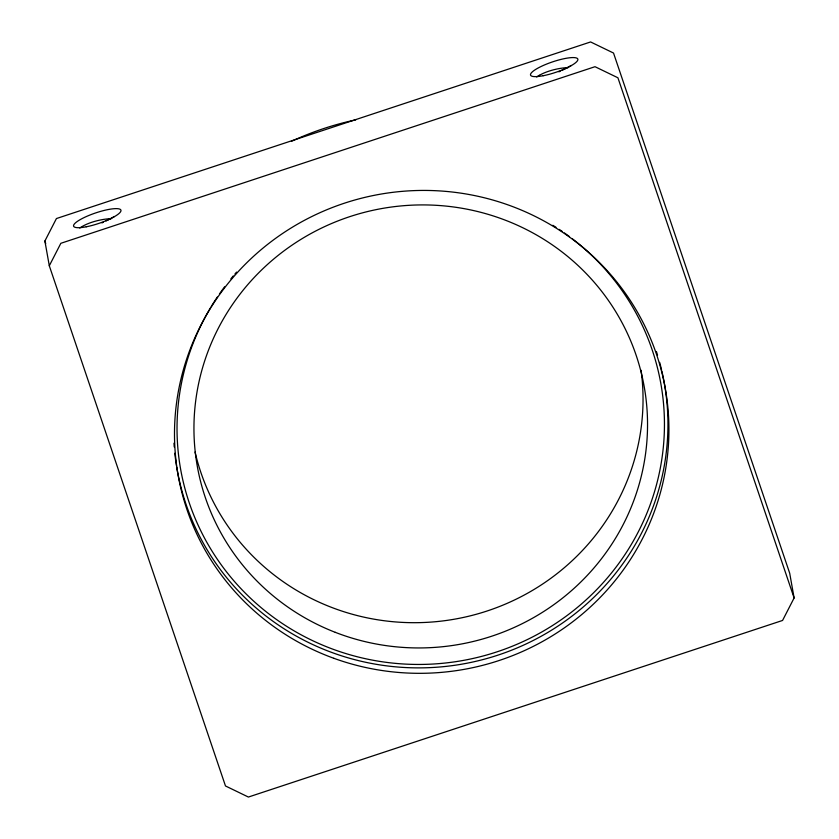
<?xml version="1.0" encoding="UTF-8"?>
<svg xmlns="http://www.w3.org/2000/svg" width="839" height="839" viewBox="0 0 839 839"><rect width="100%" height="100%" fill="white"/><g stroke="black" fill="none" stroke-linecap="round" stroke-linejoin="round"><path stroke-width="1.26" d="M44.886 241.024L56.433 218.549L590.604 41.95L613.519 53.035L789.698 573.215L794.114 597.976L782.567 620.451L248.396 797.05L225.481 785.965L49.302 265.785L44.886 241.024L45.726 243.509M49.302 265.785L60.848 243.3L595.008 66.701L617.924 77.786L794.114 597.976M661.824 370.974A247.4 241.254 -10.1 0 1 467.826 663.051A247.4 241.254 -10.1 0 1 176.683 467.019M176.484 465.781A247.4 241.254 -10.1 0 1 174.816 453.259M174.239 446.967A247.4 241.254 -10.1 0 1 173.977 443.181M656.402 351.51A247.4 241.254 -10.1 0 1 657.545 355.117M659.664 362.396A247.4 241.254 -10.1 0 1 661.531 369.747M572.513 238.916A243.897 237.836 -10.1 0 1 618.353 564.049A243.897 237.836 -10.1 0 1 287.578 626.901A243.897 237.836 -10.1 0 1 210.568 307.703M211.218 306.623A243.897 237.836 -10.1 0 1 217.322 297.069M219.451 293.944A243.897 237.836 -10.1 0 1 224.621 286.791M230.851 278.842A243.897 237.836 -10.1 0 1 233.273 275.926M234.92 274.007A243.897 237.836 -10.1 0 1 236.577 272.098M552.828 225.292A243.897 237.836 -10.1 0 1 556.026 227.317M559.194 229.383A243.897 237.836 -10.1 0 1 562.319 231.501M564.395 232.948A243.897 237.836 -10.1 0 1 569.492 236.64M641.08 370.24A226.97 221.339 -10.1 0 1 456.206 618.878A226.97 221.339 -10.1 0 1 195.047 452.011M291.437 141.351A295.066 287.735 -10.1 0 1 355.736 119.872M571.244 65.463A24.688 2.832 -24.4 0 1 561.637 70.528M560.274 71.179A24.688 2.832 -24.4 0 1 558.889 71.839M536.656 76.947A24.688 2.832 -24.4 0 1 539.33 75.311M539.341 75.321A24.688 7.876 -12.8 0 1 568.339 67.571M114.335 216.514A24.688 2.832 -24.4 0 1 106.071 220.93M103.365 222.241A24.688 2.832 -24.4 0 1 101.98 222.901M79.747 228.009A24.688 2.832 -24.4 0 1 82.421 226.362A24.688 7.876 -12.8 0 1 111.419 218.622M333.838 658.29A247.4 241.254 -10.1 0 0 665.757 391.289A247.4 241.254 -10.1 0 0 265.523 246.047A247.4 241.254 -10.1 0 0 333.838 658.29M86.26 226.792A24.971 5.474 -18.7 0 0 120.963 210.327A24.971 5.474 -18.7 0 0 84.582 217.353A24.971 5.474 -18.7 0 0 86.26 226.792M543.169 75.73A24.971 5.474 -18.7 0 0 577.872 59.265A24.971 5.474 -18.7 0 0 541.491 66.302A24.971 5.474 -18.7 0 0 543.169 75.73M335.254 632.323A226.97 221.339 -10.1 0 0 645.411 394.236A226.97 221.339 -10.1 0 0 281.547 252.728A226.97 221.339 -10.1 0 0 335.254 632.323"/></g></svg>
